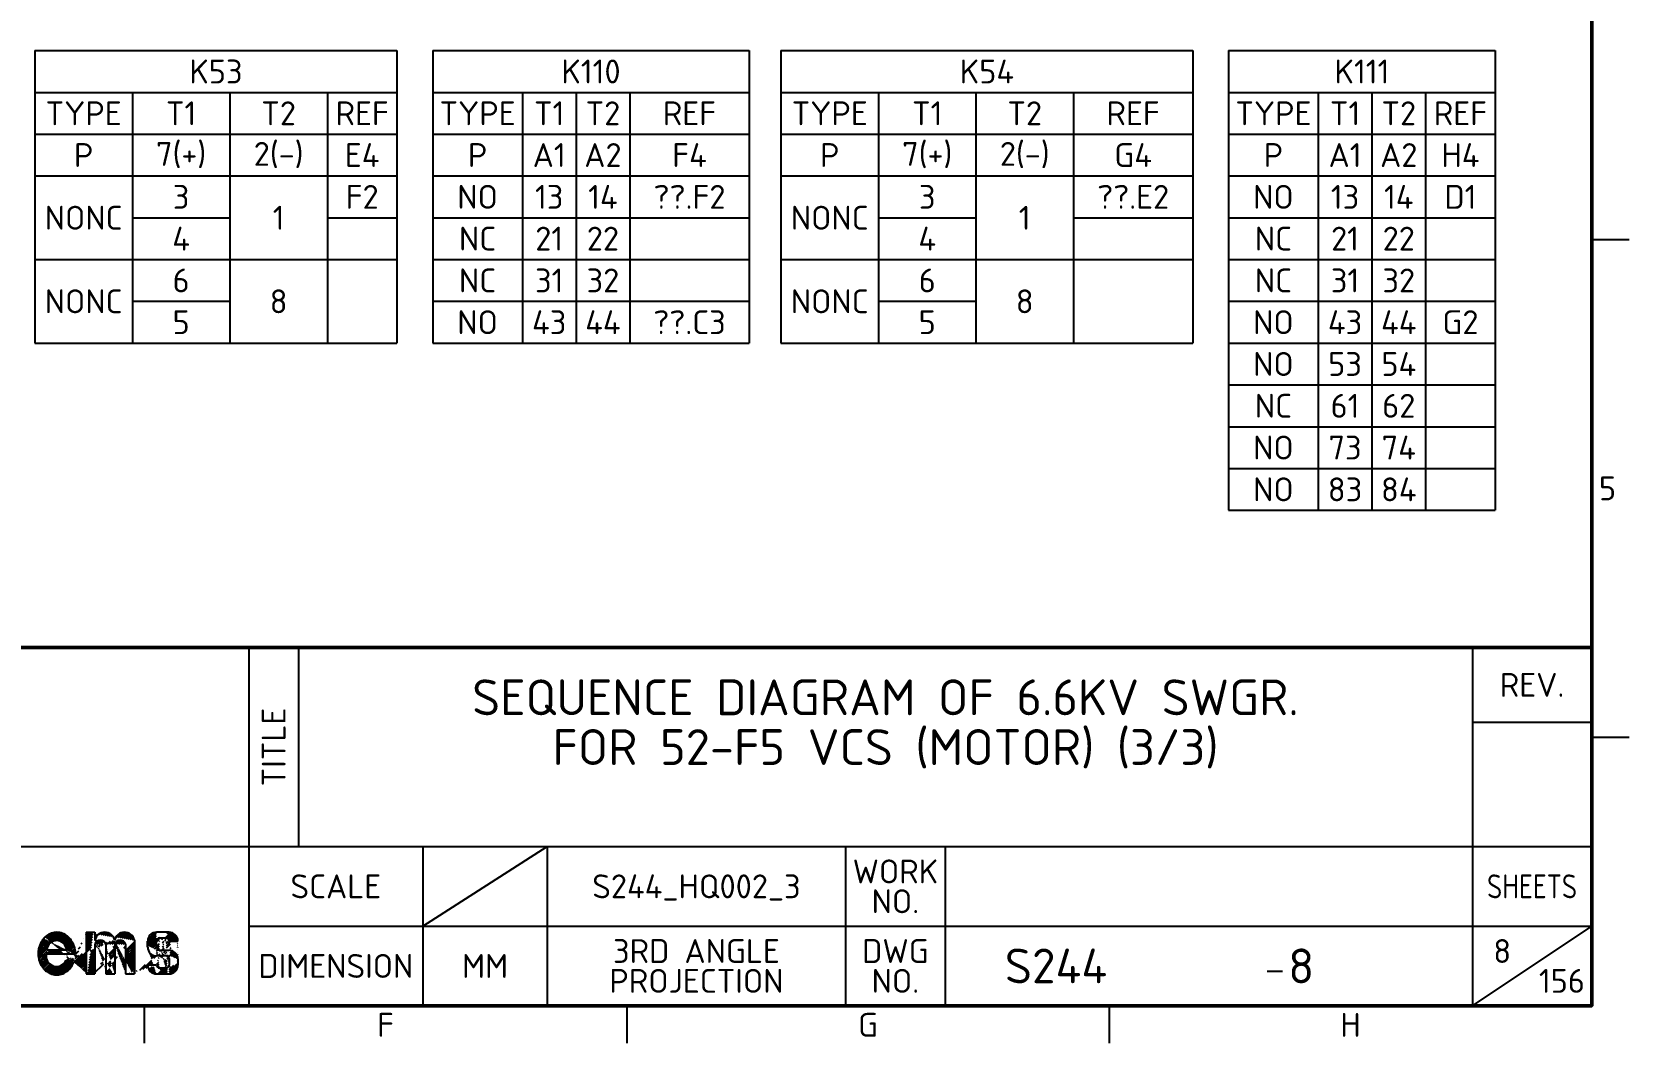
# Model space of a CAD drawing. Header units: millimetres. Extents: x 0 to 556, y 1 to 306.
# Drawn here: x 247.2 to 407.8, y 2.8 to 104.4 of the extents above; entities that cross this region are included whole.
import ezdxf
from ezdxf.enums import TextEntityAlignment as Align

# ---------------------------------------------------------------- set-up
doc = ezdxf.new("R2010")
doc.units = ezdxf.units.MM
for name, color, linetype in [('LSIS LOGO', 7, 'Continuous'), ('MISC', 7, 'Continuous'), ('Sheet Line', 3, 'Continuous'), ('Sheet Text', 2, 'Continuous'), ('XREF', 7, 'Continuous')]:
    doc.layers.add(name, color=color, linetype=linetype)
doc.layers.add('Sheet Out Line', color=2, linetype='Continuous', lineweight=50)
doc.styles.add('WD_IEC', font='ISOCP2.shx', dxfattribs={"width": 1.1, "height": 2.4, "bigfont": 'whgtxt.shx'})

# ---------------------------------------------------------------- blocks, each defined once
blk = doc.blocks.new('LSLOGO')
at = {"linetype": 'Continuous'}
h = blk.add_hatch(dxfattribs=at)
h.set_pattern_fill('ANSI31', color=256, scale=0.05, style=0)
h.set_pattern_definition([(45, (-164, -6.5), (-0.1122532, 0.1122532), [])])
edge = h.paths.add_edge_path()
edge.add_line((94.98, 4.08), (94.83, 4.08))
edge.add_line((95.13, 4.08), (94.98, 4.08))
edge.add_line((95.28, 4.08), (95.13, 4.08))
edge.add_line((95.42, 4.08), (95.28, 4.08))
edge.add_line((95.57, 4.08), (95.42, 4.08))
edge.add_line((95.72, 4.08), (95.57, 4.08))
edge.add_arc((95.72, 4.08), 0.882, 180, 270)
edge.add_arc((95.72, 5.89), 0.882, 180, 270)
edge.add_arc((95.72, 6.5), 0.882, 90, 180)
edge.add_line((94.83, 6.35), (94.83, 6.5))
edge.add_line((94.83, 6.2), (94.83, 6.35))
edge.add_line((94.83, 6.04), (94.83, 6.2))
edge.add_line((94.83, 5.89), (94.83, 6.04))
edge.add_arc((96.99, 4.7), 0.882, 0, 90)
edge.add_line((97.73, 6.5), (97.88, 6.5))
edge.add_line((97.58, 6.5), (97.73, 6.5))
edge.add_line((97.43, 6.5), (97.58, 6.5))
edge.add_line((97.29, 6.5), (97.43, 6.5))
edge.add_line((97.14, 6.5), (97.29, 6.5))
edge.add_line((96.99, 6.5), (97.14, 6.5))
edge.add_arc((96.99, 4.08), 0.882, 270, 360)
edge.add_arc((96.99, 6.5), 0.882, 0, 90)
edge.add_line((95.86, 7.39), (95.72, 7.39))
edge.add_line((96, 7.39), (95.86, 7.39))
edge.add_line((96.14, 7.39), (96, 7.39))
edge.add_line((96.28, 7.39), (96.14, 7.39))
edge.add_line((96.43, 7.39), (96.28, 7.39))
edge.add_line((96.57, 7.39), (96.43, 7.39))
edge.add_line((96.71, 7.39), (96.57, 7.39))
edge.add_line((96.85, 7.39), (96.71, 7.39))
edge.add_line((96.99, 7.39), (96.85, 7.39))
edge.add_arc((96.03, 4.08), 0.309, 180, 270)
edge.add_line((95.72, 6.35), (95.72, 6.5))
edge.add_line((95.72, 6.2), (95.72, 6.35))
edge.add_line((95.72, 6.04), (95.72, 6.2))
edge.add_line((95.72, 5.89), (95.72, 6.04))
edge.add_line((96.52, 6.81), (96.68, 6.81))
edge.add_line((96.35, 6.81), (96.52, 6.81))
edge.add_line((96.19, 6.81), (96.35, 6.81))
edge.add_line((96.03, 6.81), (96.19, 6.81))
edge.add_line((96.99, 4.23), (96.99, 4.08))
edge.add_line((96.99, 4.39), (96.99, 4.23))
edge.add_line((96.99, 4.54), (96.99, 4.39))
edge.add_line((96.99, 4.7), (96.99, 4.54))
edge.add_line((95.88, 5), (95.72, 5))
edge.add_line((96.04, 5), (95.88, 5))
edge.add_line((96.2, 5), (96.04, 5))
edge.add_line((96.36, 5), (96.2, 5))
edge.add_line((96.52, 5), (96.36, 5))
edge.add_line((96.68, 5), (96.52, 5))
edge.add_line((96.83, 5.58), (96.99, 5.58))
edge.add_line((96.67, 5.58), (96.83, 5.58))
edge.add_line((96.51, 5.58), (96.67, 5.58))
edge.add_line((96.35, 5.58), (96.51, 5.58))
edge.add_line((96.19, 5.58), (96.35, 5.58))
edge.add_line((96.03, 5.58), (96.19, 5.58))
edge.add_arc((96.68, 4.08), 0.309, 270, 360)
edge.add_arc((96.68, 4.7), 0.309, 0, 90)
edge.add_arc((96.03, 5.89), 0.309, 180, 270)
edge.add_arc((96.03, 6.5), 0.309, 90, 180)
edge.add_arc((96.68, 6.5), 0.309, 0, 90)
edge.add_line((96.85, 3.2), (96.99, 3.2))
edge.add_line((96.71, 3.2), (96.85, 3.2))
edge.add_line((96.57, 3.2), (96.71, 3.2))
edge.add_line((96.43, 3.2), (96.57, 3.2))
edge.add_line((96.28, 3.2), (96.43, 3.2))
edge.add_line((96.14, 3.2), (96.28, 3.2))
edge.add_line((96, 3.2), (96.14, 3.2))
edge.add_line((95.86, 3.2), (96, 3.2))
edge.add_line((95.72, 3.2), (95.86, 3.2))
edge.add_line((96.19, 3.77), (96.03, 3.77))
edge.add_line((96.35, 3.77), (96.19, 3.77))
edge.add_line((96.52, 3.77), (96.35, 3.77))
edge.add_line((96.68, 3.77), (96.52, 3.77))
edge.add_line((97.88, 4.23), (97.88, 4.08))
edge.add_line((97.88, 4.39), (97.88, 4.23))
edge.add_line((97.88, 4.54), (97.88, 4.39))
edge.add_line((97.88, 4.7), (97.88, 4.54))
edge.add_line((97.84, 6.5), (97.87, 6.54))
edge.add_line((93.5, 3.34), (93.5, 3.2))
edge.add_line((93.5, 3.48), (93.5, 3.34))
edge.add_line((93.5, 3.62), (93.5, 3.48))
edge.add_line((93.5, 3.76), (93.5, 3.62))
edge.add_line((93.5, 3.9), (93.5, 3.76))
edge.add_line((93.5, 4.04), (93.5, 3.9))
edge.add_line((93.5, 4.19), (93.5, 4.04))
edge.add_line((93.5, 4.33), (93.5, 4.19))
edge.add_line((93.5, 4.47), (93.5, 4.33))
edge.add_line((93.5, 4.61), (93.5, 4.47))
edge.add_line((93.5, 4.75), (93.5, 4.61))
edge.add_line((93.5, 4.89), (93.5, 4.75))
edge.add_line((93.5, 5.04), (93.5, 4.89))
edge.add_line((93.5, 5.18), (93.5, 5.04))
edge.add_line((93.5, 5.32), (93.5, 5.18))
edge.add_line((93.5, 5.46), (93.5, 5.32))
edge.add_line((93.5, 5.6), (93.5, 5.46))
edge.add_line((93.5, 5.74), (93.5, 5.6))
edge.add_line((93.5, 5.89), (93.5, 5.74))
edge.add_line((93.5, 6.03), (93.5, 5.89))
edge.add_line((93.5, 6.17), (93.5, 6.03))
edge.add_line((93.5, 6.31), (93.5, 6.17))
edge.add_line((93.5, 6.45), (93.5, 6.31))
edge.add_line((93.5, 6.59), (93.5, 6.45))
edge.add_line((89.39, 3.2), (89.53, 3.2))
edge.add_line((89.24, 3.2), (89.39, 3.2))
edge.add_line((89.09, 3.2), (89.24, 3.2))
edge.add_line((88.94, 3.2), (89.09, 3.2))
edge.add_line((88.8, 3.2), (88.94, 3.2))
edge.add_line((88.65, 3.2), (88.8, 3.2))
edge.add_line((89.39, 7.39), (89.53, 7.39))
edge.add_line((89.24, 7.39), (89.39, 7.39))
edge.add_line((89.09, 7.39), (89.24, 7.39))
edge.add_line((88.94, 7.39), (89.09, 7.39))
edge.add_line((88.8, 7.39), (88.94, 7.39))
edge.add_line((88.65, 7.39), (88.8, 7.39))
edge.add_line((87.57, 5.17), (87.57, 5.17))
edge.add_line((84.4, 6.78), (84.52, 6.91))
edge.add_line((88.65, 3.34), (88.65, 3.2))
edge.add_line((88.65, 3.48), (88.65, 3.34))
edge.add_line((88.65, 3.63), (88.65, 3.48))
edge.add_line((88.65, 3.77), (88.65, 3.63))
edge.add_line((88.65, 3.92), (88.65, 3.77))
edge.add_line((88.65, 4.06), (88.65, 3.92))
edge.add_line((88.65, 4.21), (88.65, 4.06))
edge.add_line((88.65, 4.35), (88.65, 4.21))
edge.add_line((88.65, 4.5), (88.65, 4.35))
edge.add_line((88.65, 4.64), (88.65, 4.5))
edge.add_line((88.65, 4.79), (88.65, 4.64))
edge.add_line((88.65, 4.93), (88.65, 4.79))
edge.add_line((88.65, 5.08), (88.65, 4.93))
edge.add_line((88.65, 5.22), (88.65, 5.08))
edge.add_line((88.65, 5.36), (88.65, 5.22))
edge.add_line((88.65, 5.51), (88.65, 5.36))
edge.add_line((88.65, 5.65), (88.65, 5.51))
edge.add_line((88.65, 5.8), (88.65, 5.65))
edge.add_line((88.65, 5.94), (88.65, 5.8))
edge.add_line((88.65, 6.09), (88.65, 5.94))
edge.add_line((88.65, 6.23), (88.65, 6.09))
edge.add_line((88.65, 6.38), (88.65, 6.23))
edge.add_line((88.65, 6.52), (88.65, 6.38))
edge.add_line((88.65, 6.67), (88.65, 6.52))
edge.add_line((88.65, 6.81), (88.65, 6.67))
edge.add_line((88.65, 6.95), (88.65, 6.81))
edge.add_line((88.65, 7.1), (88.65, 6.95))
edge.add_line((88.65, 7.24), (88.65, 7.1))
edge.add_line((88.65, 7.39), (88.65, 7.24))
edge.add_line((87.43, 4.44), (87.47, 4.57))
edge.add_line((87.38, 4.31), (87.43, 4.44))
edge.add_line((87.32, 4.18), (87.38, 4.31))
edge.add_line((87.25, 4.05), (87.32, 4.18))
edge.add_line((87.18, 3.93), (87.25, 4.05))
edge.add_line((87.09, 3.82), (87.18, 3.93))
edge.add_line((87, 3.71), (87.09, 3.82))
edge.add_line((86.9, 3.61), (87, 3.71))
edge.add_line((86.8, 3.51), (86.9, 3.61))
edge.add_line((86.68, 3.43), (86.8, 3.51))
edge.add_line((86.56, 3.35), (86.68, 3.43))
edge.add_line((86.44, 3.28), (86.56, 3.35))
edge.add_line((86.31, 3.22), (86.44, 3.28))
edge.add_line((86.18, 3.17), (86.31, 3.22))
edge.add_line((86.04, 3.14), (86.18, 3.17))
edge.add_line((85.9, 3.11), (86.04, 3.14))
edge.add_line((85.76, 3.1), (85.9, 3.11))
edge.add_line((85.62, 3.1), (85.76, 3.1))
edge.add_line((85.47, 3.12), (85.62, 3.1))
edge.add_line((85.33, 3.14), (85.47, 3.12))
edge.add_line((85.2, 3.18), (85.33, 3.14))
edge.add_line((85.06, 3.23), (85.2, 3.18))
edge.add_line((84.93, 3.29), (85.06, 3.23))
edge.add_line((84.81, 3.36), (84.93, 3.29))
edge.add_line((84.69, 3.44), (84.81, 3.36))
edge.add_line((84.58, 3.52), (84.69, 3.44))
edge.add_line((84.48, 3.62), (84.58, 3.52))
edge.add_line((84.38, 3.72), (84.48, 3.62))
edge.add_line((84.29, 3.83), (84.38, 3.72))
edge.add_line((84.21, 3.95), (84.29, 3.83))
edge.add_line((84.13, 4.07), (84.21, 3.95))
edge.add_line((84.07, 4.19), (84.13, 4.07))
edge.add_line((84.01, 4.32), (84.07, 4.19))
edge.add_line((83.96, 4.46), (84.01, 4.32))
edge.add_line((83.91, 4.59), (83.96, 4.46))
edge.add_line((83.88, 4.73), (83.91, 4.59))
edge.add_line((83.85, 4.87), (83.88, 4.73))
edge.add_line((83.84, 5.01), (83.85, 4.87))
edge.add_line((83.83, 5.15), (83.84, 5.01))
edge.add_line((83.83, 5.29), (83.83, 5.15))
edge.add_line((83.83, 5.44), (83.83, 5.29))
edge.add_line((83.85, 5.58), (83.83, 5.44))
edge.add_line((83.87, 5.72), (83.85, 5.58))
edge.add_line((83.9, 5.85), (83.87, 5.72))
edge.add_line((83.95, 5.99), (83.9, 5.85))
edge.add_line((83.99, 6.13), (83.95, 5.99))
edge.add_line((84.05, 6.26), (83.99, 6.13))
edge.add_line((84.11, 6.38), (84.05, 6.26))
edge.add_line((84.19, 6.5), (84.11, 6.38))
edge.add_line((84.27, 6.62), (84.19, 6.5))
edge.add_line((84.36, 6.73), (84.27, 6.62))
edge.add_line((84.45, 6.84), (84.36, 6.73))
edge.add_line((84.55, 6.94), (84.45, 6.84))
edge.add_line((84.66, 7.02), (84.55, 6.94))
edge.add_line((84.78, 7.11), (84.66, 7.02))
edge.add_line((84.9, 7.18), (84.78, 7.11))
edge.add_line((85.03, 7.24), (84.9, 7.18))
edge.add_line((85.16, 7.29), (85.03, 7.24))
edge.add_line((85.3, 7.33), (85.16, 7.29))
edge.add_line((85.44, 7.36), (85.3, 7.33))
edge.add_line((85.58, 7.37), (85.44, 7.36))
edge.add_line((85.72, 7.38), (85.58, 7.37))
edge.add_line((85.86, 7.37), (85.72, 7.38))
edge.add_line((86, 7.35), (85.86, 7.37))
edge.add_line((86.14, 7.32), (86, 7.35))
edge.add_line((86.28, 7.27), (86.14, 7.32))
edge.add_line((86.41, 7.22), (86.28, 7.27))
edge.add_line((86.53, 7.15), (86.41, 7.22))
edge.add_line((86.65, 7.08), (86.53, 7.15))
edge.add_line((86.77, 6.99), (86.65, 7.08))
edge.add_line((86.88, 6.9), (86.77, 6.99))
edge.add_line((86.98, 6.8), (86.88, 6.9))
edge.add_line((87.07, 6.7), (86.98, 6.8))
edge.add_line((87.16, 6.58), (87.07, 6.7))
edge.add_line((87.23, 6.46), (87.16, 6.58))
edge.add_line((87.3, 6.34), (87.23, 6.46))
edge.add_line((87.37, 6.21), (87.3, 6.34))
edge.add_line((87.42, 6.08), (87.37, 6.21))
edge.add_line((87.47, 5.94), (87.42, 6.08))
edge.add_line((87.5, 5.81), (87.47, 5.94))
edge.add_line((87.53, 5.67), (87.5, 5.81))
edge.add_line((87.56, 5.34), (87.57, 5.17))
edge.add_line((87.54, 5.5), (87.56, 5.34))
edge.add_line((87.53, 5.67), (87.54, 5.5))
edge.add_line((87.34, 4.57), (87.48, 4.57))
edge.add_line((87.2, 4.57), (87.34, 4.57))
edge.add_line((87.06, 4.57), (87.2, 4.57))
edge.add_line((86.92, 4.57), (87.06, 4.57))
edge.add_line((86.77, 4.57), (86.92, 4.57))
edge.add_line((86.63, 4.57), (86.77, 4.57))
edge.add_arc((85.69, 5.56), 0.988, 4.2422, 175.7579)
edge.add_line((84.77, 5.17), (84.63, 5.17))
edge.add_line((84.92, 5.17), (84.77, 5.17))
edge.add_line((85.07, 5.17), (84.92, 5.17))
edge.add_line((85.22, 5.17), (85.07, 5.17))
edge.add_line((85.36, 5.17), (85.22, 5.17))
edge.add_line((85.51, 5.17), (85.36, 5.17))
edge.add_line((85.66, 5.17), (85.51, 5.17))
edge.add_line((85.8, 5.17), (85.66, 5.17))
edge.add_line((85.95, 5.17), (85.8, 5.17))
edge.add_line((86.1, 5.17), (85.95, 5.17))
edge.add_line((86.24, 5.17), (86.1, 5.17))
edge.add_line((86.39, 5.17), (86.24, 5.17))
edge.add_line((86.54, 5.17), (86.39, 5.17))
edge.add_line((86.69, 5.17), (86.54, 5.17))
edge.add_line((86.83, 5.17), (86.69, 5.17))
edge.add_line((86.98, 5.17), (86.83, 5.17))
edge.add_line((87.13, 5.17), (86.98, 5.17))
edge.add_line((87.28, 5.17), (87.13, 5.17))
edge.add_line((87.42, 5.17), (87.28, 5.17))
edge.add_line((87.57, 5.17), (87.42, 5.17))
edge.add_line((86.53, 5.63), (86.68, 5.63))
edge.add_line((86.39, 5.63), (86.53, 5.63))
edge.add_line((86.25, 5.63), (86.39, 5.63))
edge.add_line((86.11, 5.63), (86.25, 5.63))
edge.add_line((85.97, 5.63), (86.11, 5.63))
edge.add_line((85.83, 5.63), (85.97, 5.63))
edge.add_line((85.69, 5.63), (85.83, 5.63))
edge.add_line((85.55, 5.63), (85.69, 5.63))
edge.add_line((85.41, 5.63), (85.55, 5.63))
edge.add_line((85.27, 5.63), (85.41, 5.63))
edge.add_line((85.13, 5.63), (85.27, 5.63))
edge.add_line((84.99, 5.63), (85.13, 5.63))
edge.add_line((84.85, 5.63), (84.99, 5.63))
edge.add_line((84.71, 5.63), (84.85, 5.63))
edge.add_arc((85.67, 5), 1.05, 170.5245, 336.2615)
edge.add_arc((90.08, 6.02), 0.577, 16.9346, 163.0669)
edge.add_arc((92.07, 6.02), 0.577, 16.9346, 163.0669)
edge.add_line((92.62, 3.34), (92.62, 3.2))
edge.add_line((92.62, 3.48), (92.62, 3.34))
edge.add_line((92.62, 3.62), (92.62, 3.48))
edge.add_line((92.62, 3.77), (92.62, 3.62))
edge.add_line((92.62, 3.91), (92.62, 3.77))
edge.add_line((92.62, 4.05), (92.62, 3.91))
edge.add_line((92.62, 4.19), (92.62, 4.05))
edge.add_line((92.62, 4.34), (92.62, 4.19))
edge.add_line((92.62, 4.48), (92.62, 4.34))
edge.add_line((92.62, 4.62), (92.62, 4.48))
edge.add_line((92.62, 4.77), (92.62, 4.62))
edge.add_line((92.62, 4.91), (92.62, 4.77))
edge.add_line((92.62, 5.05), (92.62, 4.91))
edge.add_line((92.62, 5.19), (92.62, 5.05))
edge.add_line((92.62, 5.34), (92.62, 5.19))
edge.add_line((92.62, 5.48), (92.62, 5.34))
edge.add_line((92.62, 5.62), (92.62, 5.48))
edge.add_line((92.62, 5.76), (92.62, 5.62))
edge.add_line((92.62, 5.91), (92.62, 5.76))
edge.add_line((92.62, 6.05), (92.62, 5.91))
edge.add_line((92.62, 6.19), (92.62, 6.05))
edge.add_line((90.64, 3.34), (90.64, 3.2))
edge.add_line((90.64, 3.48), (90.64, 3.34))
edge.add_line((90.64, 3.62), (90.64, 3.48))
edge.add_line((90.64, 3.77), (90.64, 3.62))
edge.add_line((90.64, 3.91), (90.64, 3.77))
edge.add_line((90.64, 4.05), (90.64, 3.91))
edge.add_line((90.64, 4.19), (90.64, 4.05))
edge.add_line((90.64, 4.34), (90.64, 4.19))
edge.add_line((90.64, 4.48), (90.64, 4.34))
edge.add_line((90.64, 4.62), (90.64, 4.48))
edge.add_line((90.64, 4.77), (90.64, 4.62))
edge.add_line((90.64, 4.91), (90.64, 4.77))
edge.add_line((90.64, 5.05), (90.64, 4.91))
edge.add_line((90.64, 5.19), (90.64, 5.05))
edge.add_line((90.64, 5.34), (90.64, 5.19))
edge.add_line((90.64, 5.48), (90.64, 5.34))
edge.add_line((90.64, 5.62), (90.64, 5.48))
edge.add_line((90.64, 5.76), (90.64, 5.62))
edge.add_line((90.64, 5.91), (90.64, 5.76))
edge.add_line((90.64, 6.05), (90.64, 5.91))
edge.add_line((90.64, 6.19), (90.64, 6.05))
edge.add_line((91.52, 3.34), (91.52, 3.2))
edge.add_line((91.52, 3.48), (91.52, 3.34))
edge.add_line((91.52, 3.62), (91.52, 3.48))
edge.add_line((91.52, 3.77), (91.52, 3.62))
edge.add_line((91.52, 3.91), (91.52, 3.77))
edge.add_line((91.52, 4.05), (91.52, 3.91))
edge.add_line((91.52, 4.19), (91.52, 4.05))
edge.add_line((91.52, 4.34), (91.52, 4.19))
edge.add_line((91.52, 4.48), (91.52, 4.34))
edge.add_line((91.52, 4.62), (91.52, 4.48))
edge.add_line((91.52, 4.77), (91.52, 4.62))
edge.add_line((91.52, 4.91), (91.52, 4.77))
edge.add_line((91.52, 5.05), (91.52, 4.91))
edge.add_line((91.52, 5.19), (91.52, 5.05))
edge.add_line((91.52, 5.34), (91.52, 5.19))
edge.add_line((91.52, 5.48), (91.52, 5.34))
edge.add_line((91.52, 5.62), (91.52, 5.48))
edge.add_line((91.52, 5.76), (91.52, 5.62))
edge.add_line((91.52, 5.91), (91.52, 5.76))
edge.add_line((91.52, 6.05), (91.52, 5.91))
edge.add_line((91.52, 6.19), (91.52, 6.05))
edge.add_line((89.53, 3.34), (89.53, 3.2))
edge.add_line((89.53, 3.48), (89.53, 3.34))
edge.add_line((89.53, 3.62), (89.53, 3.48))
edge.add_line((89.53, 3.77), (89.53, 3.62))
edge.add_line((89.53, 3.91), (89.53, 3.77))
edge.add_line((89.53, 4.05), (89.53, 3.91))
edge.add_line((89.53, 4.19), (89.53, 4.05))
edge.add_line((89.53, 4.34), (89.53, 4.19))
edge.add_line((89.53, 4.48), (89.53, 4.34))
edge.add_line((89.53, 4.62), (89.53, 4.48))
edge.add_line((89.53, 4.77), (89.53, 4.62))
edge.add_line((89.53, 4.91), (89.53, 4.77))
edge.add_line((89.53, 5.05), (89.53, 4.91))
edge.add_line((89.53, 5.19), (89.53, 5.05))
edge.add_line((89.53, 5.34), (89.53, 5.19))
edge.add_line((89.53, 5.48), (89.53, 5.34))
edge.add_line((89.53, 5.62), (89.53, 5.48))
edge.add_line((89.53, 5.76), (89.53, 5.62))
edge.add_line((89.53, 5.91), (89.53, 5.76))
edge.add_line((89.53, 6.05), (89.53, 5.91))
edge.add_line((89.53, 6.19), (89.53, 6.05))
edge.add_arc((90.53, 6.37), 1.02, 12.9644, 168.725)
edge.add_line((91.37, 3.2), (91.52, 3.2))
edge.add_line((91.22, 3.2), (91.37, 3.2))
edge.add_line((91.08, 3.2), (91.22, 3.2))
edge.add_line((90.93, 3.2), (91.08, 3.2))
edge.add_line((90.78, 3.2), (90.93, 3.2))
edge.add_line((90.64, 3.2), (90.78, 3.2))
edge.add_line((89.53, 6.73), (89.53, 6.56))
edge.add_line((89.53, 6.89), (89.53, 6.73))
edge.add_line((89.53, 7.06), (89.53, 6.89))
edge.add_line((89.53, 7.22), (89.53, 7.06))
edge.add_line((89.53, 7.39), (89.53, 7.22))
edge.add_arc((92.51, 6.37), 1.02, 12.9644, 168.725)
edge.add_line((93.36, 3.2), (93.5, 3.2))
edge.add_line((93.21, 3.2), (93.36, 3.2))
edge.add_line((93.06, 3.2), (93.21, 3.2))
edge.add_line((92.92, 3.2), (93.06, 3.2))
edge.add_line((92.77, 3.2), (92.92, 3.2))
edge.add_line((92.62, 3.2), (92.77, 3.2))
for p, q in [((84.19, 6.5), (84.11, 6.38)), ((84.27, 6.62), (84.19, 6.5)), ((84.36, 6.73), (84.27, 6.62)), ((84.45, 6.84), (84.36, 6.73)), ((84.4, 6.78), (84.52, 6.91)), ((84.55, 6.94), (84.45, 6.84)), ((84.66, 7.02), (84.55, 6.94)), ((84.78, 7.11), (84.66, 7.02)), ((84.9, 7.18), (84.78, 7.11)), ((85.03, 7.24), (84.9, 7.18)), ((85.16, 7.29), (85.03, 7.24)), ((85.3, 7.33), (85.16, 7.29)), ((85.44, 7.36), (85.3, 7.33)), ((85.58, 7.37), (85.44, 7.36)), ((85.72, 7.38), (85.58, 7.37)), ((85.86, 7.37), (85.72, 7.38)), ((86, 7.35), (85.86, 7.37)), ((86.14, 7.32), (86, 7.35)), ((86.28, 7.27), (86.14, 7.32)), ((86.41, 7.22), (86.28, 7.27)), ((86.53, 7.15), (86.41, 7.22)), ((86.65, 7.08), (86.53, 7.15)), ((86.77, 6.99), (86.65, 7.08)), ((86.88, 6.9), (86.77, 6.99)), ((86.98, 6.8), (86.88, 6.9)), ((87.07, 6.7), (86.98, 6.8)), ((87.16, 6.58), (87.07, 6.7)), ((87.23, 6.46), (87.16, 6.58)), ((87.3, 6.34), (87.23, 6.46)), ((88.65, 7.39), (88.65, 7.24)), ((88.65, 7.39), (88.8, 7.39)), ((88.65, 7.24), (88.65, 7.1)), ((88.65, 7.1), (88.65, 6.95)), ((88.65, 6.95), (88.65, 6.81)), ((88.65, 6.81), (88.65, 6.67)), ((88.65, 6.67), (88.65, 6.52)), ((88.65, 6.52), (88.65, 6.38)), ((88.8, 7.39), (88.94, 7.39)), ((88.94, 7.39), (89.09, 7.39)), ((89.09, 7.39), (89.24, 7.39)), ((89.24, 7.39), (89.39, 7.39)), ((89.39, 7.39), (89.53, 7.39)), ((89.53, 7.39), (89.53, 7.22)), ((89.53, 7.22), (89.53, 7.06)), ((89.53, 7.06), (89.53, 6.89)), ((89.53, 6.89), (89.53, 6.73)), ((89.53, 6.73), (89.53, 6.56)), ((93.5, 6.59), (93.5, 6.45)), ((93.5, 6.45), (93.5, 6.31)), ((94.83, 6.35), (94.83, 6.5)), ((95.86, 7.39), (95.72, 7.39)), ((95.72, 6.35), (95.72, 6.5)), ((96, 7.39), (95.86, 7.39)), ((96.14, 7.39), (96, 7.39)), ((96.03, 6.81), (96.19, 6.81)), ((96.28, 7.39), (96.14, 7.39)), ((96.19, 6.81), (96.35, 6.81)), ((96.43, 7.39), (96.28, 7.39)), ((96.35, 6.81), (96.52, 6.81)), ((96.57, 7.39), (96.43, 7.39)), ((96.52, 6.81), (96.68, 6.81)), ((96.71, 7.39), (96.57, 7.39)), ((96.85, 7.39), (96.71, 7.39)), ((96.99, 7.39), (96.85, 7.39)), ((96.99, 6.5), (97.14, 6.5)), ((97.14, 6.5), (97.29, 6.5)), ((97.29, 6.5), (97.43, 6.5)), ((97.43, 6.5), (97.58, 6.5)), ((97.58, 6.5), (97.73, 6.5)), ((97.73, 6.5), (97.88, 6.5)), ((97.84, 6.5), (97.87, 6.54)), ((83.85, 5.58), (83.83, 5.44)), ((83.83, 5.44), (83.83, 5.29)), ((83.83, 5.29), (83.83, 5.15)), ((83.83, 5.15), (83.84, 5.01)), ((83.84, 5.01), (83.85, 4.87)), ((83.87, 5.72), (83.85, 5.58)), ((83.85, 4.87), (83.88, 4.73)), ((83.9, 5.85), (83.87, 5.72)), ((83.95, 5.99), (83.9, 5.85)), ((83.99, 6.13), (83.95, 5.99)), ((84.05, 6.26), (83.99, 6.13)), ((84.11, 6.38), (84.05, 6.26)), ((84.77, 5.17), (84.63, 5.17)), ((84.71, 5.63), (84.85, 5.63)), ((84.92, 5.17), (84.77, 5.17)), ((84.85, 5.63), (84.99, 5.63)), ((85.07, 5.17), (84.92, 5.17)), ((84.99, 5.63), (85.13, 5.63)), ((85.22, 5.17), (85.07, 5.17)), ((85.13, 5.63), (85.27, 5.63)), ((85.36, 5.17), (85.22, 5.17)), ((85.27, 5.63), (85.41, 5.63)), ((85.51, 5.17), (85.36, 5.17)), ((85.41, 5.63), (85.55, 5.63)), ((85.66, 5.17), (85.51, 5.17)), ((85.55, 5.63), (85.69, 5.63)), ((85.8, 5.17), (85.66, 5.17)), ((85.69, 5.63), (85.83, 5.63)), ((85.95, 5.17), (85.8, 5.17)), ((85.83, 5.63), (85.97, 5.63)), ((86.1, 5.17), (85.95, 5.17)), ((85.97, 5.63), (86.11, 5.63)), ((86.24, 5.17), (86.1, 5.17)), ((86.11, 5.63), (86.25, 5.63)), ((86.39, 5.17), (86.24, 5.17)), ((86.25, 5.63), (86.39, 5.63)), ((86.39, 5.63), (86.53, 5.63)), ((86.54, 5.17), (86.39, 5.17)), ((86.53, 5.63), (86.68, 5.63)), ((86.69, 5.17), (86.54, 5.17)), ((86.83, 5.17), (86.69, 5.17)), ((86.98, 5.17), (86.83, 5.17)), ((87.13, 5.17), (86.98, 5.17)), ((87.28, 5.17), (87.13, 5.17)), ((87.42, 5.17), (87.28, 5.17)), ((87.37, 6.21), (87.3, 6.34)), ((87.42, 6.08), (87.37, 6.21)), ((87.47, 5.94), (87.42, 6.08)), ((87.57, 5.17), (87.42, 5.17)), ((87.5, 5.81), (87.47, 5.94)), ((87.53, 5.67), (87.5, 5.81)), ((87.53, 5.67), (87.54, 5.5)), ((87.54, 5.5), (87.56, 5.34)), ((87.56, 5.34), (87.57, 5.17)), ((87.57, 5.17), (87.57, 5.17)), ((88.65, 6.38), (88.65, 6.23)), ((88.65, 6.23), (88.65, 6.09)), ((88.65, 6.09), (88.65, 5.94)), ((88.65, 5.94), (88.65, 5.8)), ((88.65, 5.8), (88.65, 5.65)), ((88.65, 5.65), (88.65, 5.51)), ((88.65, 5.51), (88.65, 5.36)), ((88.65, 5.36), (88.65, 5.22)), ((88.65, 5.22), (88.65, 5.08)), ((88.65, 5.08), (88.65, 4.93)), ((88.65, 4.93), (88.65, 4.79)), ((89.53, 6.19), (89.53, 6.05)), ((89.53, 6.05), (89.53, 5.91)), ((89.53, 5.91), (89.53, 5.76)), ((89.53, 5.76), (89.53, 5.62)), ((89.53, 5.62), (89.53, 5.48)), ((89.53, 5.48), (89.53, 5.34)), ((89.53, 5.34), (89.53, 5.19)), ((89.53, 5.19), (89.53, 5.05)), ((89.53, 5.05), (89.53, 4.91)), ((89.53, 4.91), (89.53, 4.77)), ((90.64, 6.19), (90.64, 6.05)), ((90.64, 6.05), (90.64, 5.91)), ((90.64, 5.91), (90.64, 5.76)), ((90.64, 5.76), (90.64, 5.62)), ((90.64, 5.62), (90.64, 5.48)), ((90.64, 5.48), (90.64, 5.34)), ((90.64, 5.34), (90.64, 5.19)), ((90.64, 5.19), (90.64, 5.05)), ((90.64, 5.05), (90.64, 4.91)), ((90.64, 4.91), (90.64, 4.77)), ((91.52, 6.19), (91.52, 6.05)), ((91.52, 6.05), (91.52, 5.91)), ((91.52, 5.91), (91.52, 5.76)), ((91.52, 5.76), (91.52, 5.62)), ((91.52, 5.62), (91.52, 5.48)), ((91.52, 5.48), (91.52, 5.34)), ((91.52, 5.34), (91.52, 5.19)), ((91.52, 5.19), (91.52, 5.05)), ((91.52, 5.05), (91.52, 4.91)), ((91.52, 4.91), (91.52, 4.77)), ((92.62, 6.19), (92.62, 6.05)), ((92.62, 6.05), (92.62, 5.91)), ((92.62, 5.91), (92.62, 5.76)), ((92.62, 5.76), (92.62, 5.62)), ((92.62, 5.62), (92.62, 5.48)), ((92.62, 5.48), (92.62, 5.34)), ((92.62, 5.34), (92.62, 5.19)), ((92.62, 5.19), (92.62, 5.05)), ((92.62, 5.05), (92.62, 4.91)), ((92.62, 4.91), (92.62, 4.77)), ((93.5, 6.31), (93.5, 6.17)), ((93.5, 6.17), (93.5, 6.03)), ((93.5, 6.03), (93.5, 5.89)), ((93.5, 5.89), (93.5, 5.74)), ((93.5, 5.74), (93.5, 5.6)), ((93.5, 5.6), (93.5, 5.46)), ((93.5, 5.46), (93.5, 5.32)), ((93.5, 5.32), (93.5, 5.18)), ((93.5, 5.18), (93.5, 5.04)), ((93.5, 5.04), (93.5, 4.89)), ((93.5, 4.89), (93.5, 4.75)), ((94.83, 6.2), (94.83, 6.35)), ((94.83, 6.04), (94.83, 6.2)), ((94.83, 5.89), (94.83, 6.04)), ((95.72, 6.2), (95.72, 6.35)), ((95.72, 6.04), (95.72, 6.2)), ((95.72, 5.89), (95.72, 6.04)), ((95.88, 5), (95.72, 5)), ((96.04, 5), (95.88, 5)), ((96.03, 5.58), (96.19, 5.58)), ((96.2, 5), (96.04, 5)), ((96.19, 5.58), (96.35, 5.58)), ((96.36, 5), (96.2, 5)), ((96.35, 5.58), (96.51, 5.58)), ((96.52, 5), (96.36, 5)), ((96.51, 5.58), (96.67, 5.58)), ((96.68, 5), (96.52, 5)), ((96.67, 5.58), (96.83, 5.58)), ((96.83, 5.58), (96.99, 5.58)), ((83.88, 4.73), (83.91, 4.59)), ((83.91, 4.59), (83.96, 4.46)), ((83.96, 4.46), (84.01, 4.32)), ((84.01, 4.32), (84.07, 4.19)), ((84.07, 4.19), (84.13, 4.07)), ((84.13, 4.07), (84.21, 3.95)), ((84.21, 3.95), (84.29, 3.83)), ((84.29, 3.83), (84.38, 3.72)), ((84.38, 3.72), (84.48, 3.62)), ((84.48, 3.62), (84.58, 3.52)), ((84.58, 3.52), (84.69, 3.44)), ((84.69, 3.44), (84.81, 3.36)), ((84.81, 3.36), (84.93, 3.29)), ((84.93, 3.29), (85.06, 3.23)), ((85.06, 3.23), (85.2, 3.18)), ((86.18, 3.17), (86.31, 3.22)), ((86.31, 3.22), (86.44, 3.28)), ((86.44, 3.28), (86.56, 3.35)), ((86.56, 3.35), (86.68, 3.43)), ((86.63, 4.57), (86.77, 4.57)), ((86.68, 3.43), (86.8, 3.51)), ((86.77, 4.57), (86.92, 4.57)), ((86.8, 3.51), (86.9, 3.61)), ((86.9, 3.61), (87, 3.71)), ((86.92, 4.57), (87.06, 4.57)), ((87, 3.71), (87.09, 3.82)), ((87.06, 4.57), (87.2, 4.57)), ((87.09, 3.82), (87.18, 3.93)), ((87.18, 3.93), (87.25, 4.05)), ((87.2, 4.57), (87.34, 4.57)), ((87.25, 4.05), (87.32, 4.18)), ((87.32, 4.18), (87.38, 4.31)), ((87.34, 4.57), (87.48, 4.57)), ((87.38, 4.31), (87.43, 4.44)), ((87.43, 4.44), (87.47, 4.57)), ((88.65, 4.79), (88.65, 4.64)), ((88.65, 4.64), (88.65, 4.5)), ((88.65, 4.5), (88.65, 4.35)), ((88.65, 4.35), (88.65, 4.21)), ((88.65, 4.21), (88.65, 4.06)), ((88.65, 4.06), (88.65, 3.92)), ((88.65, 3.92), (88.65, 3.77)), ((88.65, 3.77), (88.65, 3.63)), ((88.65, 3.63), (88.65, 3.48)), ((88.65, 3.48), (88.65, 3.34)), ((88.65, 3.34), (88.65, 3.2)), ((89.53, 4.77), (89.53, 4.62)), ((89.53, 4.62), (89.53, 4.48)), ((89.53, 4.48), (89.53, 4.34)), ((89.53, 4.34), (89.53, 4.19)), ((89.53, 4.19), (89.53, 4.05)), ((89.53, 4.05), (89.53, 3.91)), ((89.53, 3.91), (89.53, 3.77)), ((89.53, 3.77), (89.53, 3.62)), ((89.53, 3.62), (89.53, 3.48)), ((89.53, 3.48), (89.53, 3.34)), ((89.53, 3.34), (89.53, 3.2)), ((90.64, 4.77), (90.64, 4.62)), ((90.64, 4.62), (90.64, 4.48)), ((90.64, 4.48), (90.64, 4.34)), ((90.64, 4.34), (90.64, 4.19)), ((90.64, 4.19), (90.64, 4.05)), ((90.64, 4.05), (90.64, 3.91)), ((90.64, 3.91), (90.64, 3.77)), ((90.64, 3.77), (90.64, 3.62)), ((90.64, 3.62), (90.64, 3.48)), ((90.64, 3.48), (90.64, 3.34)), ((90.64, 3.34), (90.64, 3.2)), ((91.52, 4.77), (91.52, 4.62)), ((91.52, 4.62), (91.52, 4.48)), ((91.52, 4.48), (91.52, 4.34)), ((91.52, 4.34), (91.52, 4.19)), ((91.52, 4.19), (91.52, 4.05)), ((91.52, 4.05), (91.52, 3.91)), ((91.52, 3.91), (91.52, 3.77)), ((91.52, 3.77), (91.52, 3.62)), ((91.52, 3.62), (91.52, 3.48)), ((91.52, 3.48), (91.52, 3.34)), ((91.52, 3.34), (91.52, 3.2)), ((92.62, 4.77), (92.62, 4.62)), ((92.62, 4.62), (92.62, 4.48)), ((92.62, 4.48), (92.62, 4.34)), ((92.62, 4.34), (92.62, 4.19)), ((92.62, 4.19), (92.62, 4.05)), ((92.62, 4.05), (92.62, 3.91)), ((92.62, 3.91), (92.62, 3.77)), ((92.62, 3.77), (92.62, 3.62)), ((92.62, 3.62), (92.62, 3.48)), ((92.62, 3.48), (92.62, 3.34)), ((92.62, 3.34), (92.62, 3.2)), ((93.5, 4.75), (93.5, 4.61)), ((93.5, 4.61), (93.5, 4.47)), ((93.5, 4.47), (93.5, 4.33)), ((93.5, 4.33), (93.5, 4.19)), ((93.5, 4.19), (93.5, 4.04)), ((93.5, 4.04), (93.5, 3.9)), ((93.5, 3.9), (93.5, 3.76)), ((93.5, 3.76), (93.5, 3.62)), ((93.5, 3.62), (93.5, 3.48)), ((93.5, 3.48), (93.5, 3.34)), ((93.5, 3.34), (93.5, 3.2)), ((94.98, 4.08), (94.83, 4.08)), ((95.13, 4.08), (94.98, 4.08)), ((95.28, 4.08), (95.13, 4.08)), ((95.42, 4.08), (95.28, 4.08)), ((95.57, 4.08), (95.42, 4.08)), ((95.72, 4.08), (95.57, 4.08)), ((96.19, 3.77), (96.03, 3.77)), ((96.35, 3.77), (96.19, 3.77)), ((96.52, 3.77), (96.35, 3.77)), ((96.68, 3.77), (96.52, 3.77)), ((96.99, 4.7), (96.99, 4.54)), ((96.99, 4.54), (96.99, 4.39)), ((96.99, 4.39), (96.99, 4.23)), ((96.99, 4.23), (96.99, 4.08)), ((97.88, 4.7), (97.88, 4.54)), ((97.88, 4.54), (97.88, 4.39)), ((97.88, 4.39), (97.88, 4.23)), ((97.88, 4.23), (97.88, 4.08)), ((85.2, 3.18), (85.33, 3.14)), ((85.33, 3.14), (85.47, 3.12)), ((85.47, 3.12), (85.62, 3.1)), ((85.62, 3.1), (85.76, 3.1)), ((85.76, 3.1), (85.9, 3.11)), ((85.9, 3.11), (86.04, 3.14)), ((86.04, 3.14), (86.18, 3.17)), ((88.65, 3.2), (88.8, 3.2)), ((88.8, 3.2), (88.94, 3.2)), ((88.94, 3.2), (89.09, 3.2)), ((89.09, 3.2), (89.24, 3.2)), ((89.24, 3.2), (89.39, 3.2)), ((89.39, 3.2), (89.53, 3.2)), ((90.64, 3.2), (90.78, 3.2)), ((90.78, 3.2), (90.93, 3.2)), ((90.93, 3.2), (91.08, 3.2)), ((91.08, 3.2), (91.22, 3.2)), ((91.22, 3.2), (91.37, 3.2)), ((91.37, 3.2), (91.52, 3.2)), ((92.62, 3.2), (92.77, 3.2)), ((92.77, 3.2), (92.92, 3.2)), ((92.92, 3.2), (93.06, 3.2)), ((93.06, 3.2), (93.21, 3.2)), ((93.21, 3.2), (93.36, 3.2)), ((93.36, 3.2), (93.5, 3.2)), ((95.72, 3.2), (95.86, 3.2)), ((95.86, 3.2), (96, 3.2)), ((96, 3.2), (96.14, 3.2)), ((96.14, 3.2), (96.28, 3.2)), ((96.28, 3.2), (96.43, 3.2)), ((96.43, 3.2), (96.57, 3.2)), ((96.57, 3.2), (96.71, 3.2)), ((96.71, 3.2), (96.85, 3.2)), ((96.85, 3.2), (96.99, 3.2))]:
    blk.add_line(p, q, dxfattribs=at)
for centre, radius, start, end in [((85.69, 5.56), 0.988, 4.2422, 175.7579), ((90.53, 6.37), 1.02, 12.9644, 168.725), ((90.08, 6.02), 0.577, 16.9346, 163.0669), ((92.51, 6.37), 1.02, 12.9644, 168.725), ((92.07, 6.02), 0.577, 16.9346, 163.0669), ((95.72, 6.5), 0.882, 90, 180), ((96.03, 6.5), 0.309, 90, 180), ((96.68, 6.5), 0.309, 0, 90), ((96.99, 6.5), 0.882, 0, 90), ((85.67, 5), 1.05, 170.5245, 336.2615), ((95.72, 5.89), 0.882, 180, 270), ((96.03, 5.89), 0.309, 180, 270), ((96.68, 4.7), 0.309, 0, 90), ((96.99, 4.7), 0.882, 0, 90), ((95.72, 4.08), 0.882, 180, 270), ((96.03, 4.08), 0.309, 180, 270), ((96.68, 4.08), 0.309, 270, 0), ((96.99, 4.08), 0.882, 270, 0)]:
    blk.add_arc(centre, radius, start, end, dxfattribs=at)
blk = doc.blocks.new('LSSA3')
blk.add_line((371.37, 9.97), (372.92, 9.97))
at = {"layer": 'Sheet Line'}
for p, q in [((404, 83.5), (407.75, 83.5)), ((269, 42.5), (269, 6.5)), ((274, 42.5), (274, 22.5)), ((392, 42.5), (392, 6.5)), ((392, 35), (404, 35)), ((404, 33.5), (407.75, 33.5)), ((164, 22.5), (404, 22.5)), ((286.5, 22.5), (286.5, 6.5)), ((286.5, 14.5), (299, 22.5)), ((299, 22.5), (299, 6.5)), ((329, 22.5), (329, 6.5)), ((339, 22.5), (339, 6.5)), ((269, 14.5), (404, 14.5)), ((392, 6.5), (404, 14.5)), ((258.5, 6.5), (258.5, 2.75)), ((307, 6.5), (307, 2.75)), ((355.5, 6.5), (355.5, 2.75))]:
    blk.add_line(p, q, dxfattribs=at)
at = {"layer": 'Sheet Out Line'}
blk.add_line((16, 42.5), (404, 42.5), dxfattribs=at)
blk.add_lwpolyline([(16, 6.5), (404, 6.5), (404, 283.5), (16, 283.5)], close=True, dxfattribs=at)
at = {"layer": 'LSIS LOGO'}
blk.add_blockref('LSLOGO', (164, 6.5), dxfattribs=at)
at = {"style": 'WD_IEC', "width": 1.1}
for tag, height, p in [('DESC4', 2.4, (57.5, 39.5)), ('CUSTOMERS31', 3.8, (219, 38)), ('TITLE1', 3.6, (333, 37.5)), ('CUSTOMERS21', 3.8, (219, 35.25)), ('DESC3', 2.4, (57.5, 33.5)), ('CUSTOMERS32', 3.8, (219, 32.5)), ('TITLE2', 3.6, (333, 32.5)), ('CUSTOMERS22', 3.8, (219, 29.75)), ('RN', 3.5, (398, 28.75)), ('CUSTOMERS33', 3.8, (219, 27)), ('TITLE3', 3.6, (333, 27.5)), ('DESC2', 2.4, (57.5, 27.5)), ('DESC1', 2.4, (57.5, 21.5)), ('FILE', 2.4, (314, 18.5)), ('WORKNO', 3.5, (365.5, 18.5)), ('DESC0', 2.4, (57.5, 15.5)), ('SHN', 2.4, (395, 12)), ('TSH', 2.4, (401, 9))]:
    blk.add_attdef(tag, text='', height=height, dxfattribs=at).set_placement(p, align=Align.MIDDLE_CENTER)
at = {"style": 'WD_IEC'}
for tag, p in [('DATE4', (96.5, 39.5)), ('DRWN4', (111.5, 39.5)), ('DSGN4', (126.5, 39.5)), ('CHKD4', (141.5, 39.5)), ('APPD4', (156.5, 39.5)), ('DATE3', (96.5, 33.5)), ('DRWN3', (111.5, 33.5)), ('DSGN3', (126.5, 33.5)), ('CHKD3', (141.5, 33.5)), ('APPD3', (156.5, 33.5)), ('DATE2', (96.5, 27.5)), ('DRWN2', (111.5, 27.5)), ('DSGN2', (126.5, 27.5)), ('CHKD2', (141.5, 27.5)), ('APPD2', (156.5, 27.5)), ('DATE1', (96.5, 21.5)), ('DRWN1', (111.5, 21.5)), ('DSGN1', (126.5, 21.5)), ('CHKD1', (141.5, 21.5)), ('APPD1', (156.5, 21.5)), ('DATE0', (96.5, 15.5)), ('DRWN0', (111.5, 15.5)), ('DSGN0', (126.5, 15.5)), ('CHKD0', (141.5, 15.5)), ('APPD0', (156.5, 15.5))]:
    blk.add_attdef(tag, text='', height=2.4, dxfattribs=at).set_placement(p, align=Align.MIDDLE_CENTER)
at = {"style": 'WD_IEC', "width": 1.1}
for tag, p in [('DWG1ST', (345, 10.5)), ('DWGNO', (373.49, 10.5))]:
    blk.add_attdef(tag, text='', height=3.5, dxfattribs=at).set_placement(p, align=Align.MIDDLE_LEFT)
at = {"style": 'WD_IEC', "width": 1.1, "flags": 9}
blk.add_attdef('WD_TB', (0, 0), '', height=2.4, dxfattribs=at)
at = {"layer": 'Sheet Text', "style": 'WD_IEC', "width": 1.1}
blk.add_text('5', height=2.4, dxfattribs=at).set_placement((406.45, 58.5), align=Align.MIDDLE_RIGHT)
at = {"layer": 'Sheet Text', "style": 'WD_IEC'}
for s, width, p in [('REV.', 1.1, (398, 38.75)), ('WORK', 1.1, (334, 20)), ('SCALE', 1.1, (277.75, 18.5)), ('SHEETS', 0.9, (398, 18.5)), ('NO.', 1.1, (334, 17)), ('3RD ANGLE', 1.1, (314, 12)), ('DWG', 1.1, (334, 12)), ('DIMENSION', 1.1, (277.75, 10.5)), ('MM', 1.1, (292.75, 10.5)), ('PROJECTION', 1.1, (314, 9)), ('NO.', 1.1, (334, 9))]:
    blk.add_text(s, height=2.4, dxfattribs=dict(at, width=width)).set_placement(p, align=Align.MIDDLE_CENTER)
at = {"layer": 'Sheet Text', "style": 'WD_IEC', "width": 1.1}
blk.add_text('TITLE', height=2.4, rotation=90, dxfattribs=at).set_placement((271.5, 32.5), align=Align.MIDDLE_CENTER)
for s, p in [('F', (282.75, 3.38)), ('G', (331.25, 3.38)), ('H', (379.75, 3.38))]:
    blk.add_text(s, height=2.4, dxfattribs=at).set_placement(p, align=Align.CENTER)
blk = doc.blocks.new('*T27')
at = {"layer": 'XREF', "color": 0, "linetype": 'ByBlock', "lineweight": -2}
for p, q in [((0, 0), (26.8, 0)), ((0, 0), (0, -46.2)), ((26.8, 0), (26.8, -46.2)), ((0, -4.2), (26.8, -4.2)), ((9, -4.2), (9, -46.2)), ((14.4, -4.2), (14.4, -46.2)), ((19.8, -4.2), (19.8, -46.2)), ((0, -8.4), (26.8, -8.4)), ((0, -12.6), (26.8, -12.6)), ((0, -16.8), (26.8, -16.8)), ((0, -21), (26.8, -21)), ((0, -25.2), (26.8, -25.2)), ((0, -29.4), (26.8, -29.4)), ((0, -33.6), (26.8, -33.6)), ((0, -37.8), (26.8, -37.8)), ((0, -42), (26.8, -42)), ((0, -46.2), (26.8, -46.2))]:
    blk.add_line(p, q, dxfattribs=at)
at = {"layer": 'XREF', "color": 0, "linetype": 'Continuous', "char_height": 2.4, "attachment_point": 5, "style": 'WD_IEC'}
for s, insert, width in [('K111', (13.4, -2.1), 25.8), ('TYPE', (4.5, -6.3), 8), ('T1', (11.7, -6.3), 4.4), ('T2', (17.1, -6.3), 4.4), ('REF', (23.3, -6.3), 6), ('P', (4.5, -10.5), 8), ('A1', (11.7, -10.5), 4.4), ('A2', (17.1, -10.5), 4.4), ('H4', (23.3, -10.5), 6), ('NO', (4.5, -14.7), 8), ('13', (11.7, -14.7), 4.4), ('14', (17.1, -14.7), 4.4), ('D1', (23.3, -14.7), 6), ('NC', (4.5, -18.9), 8), ('21', (11.7, -18.9), 4.4), ('22', (17.1, -18.9), 4.4), ('NC', (4.5, -23.1), 8), ('31', (11.7, -23.1), 4.4), ('32', (17.1, -23.1), 4.4), ('NO', (4.5, -27.3), 8), ('43', (11.7, -27.3), 4.4), ('44', (17.1, -27.3), 4.4), ('G2', (23.3, -27.3), 6), ('NO', (4.5, -31.5), 8), ('53', (11.7, -31.5), 4.4), ('54', (17.1, -31.5), 4.4), ('NC', (4.5, -35.7), 8), ('61', (11.7, -35.7), 4.4), ('62', (17.1, -35.7), 4.4), ('NO', (4.5, -39.9), 8), ('73', (11.7, -39.9), 4.4), ('74', (17.1, -39.9), 4.4), ('NO', (4.5, -44.1), 8), ('83', (11.7, -44.1), 4.4), ('84', (17.1, -44.1), 4.4)]:
    blk.add_mtext(s, dxfattribs=dict(at, insert=insert, width=width))
blk = doc.blocks.new('*T28')
at = {"layer": 'XREF', "color": 0, "linetype": 'ByBlock', "lineweight": -2}
for p, q in [((0, 0), (31.8, 0)), ((0, 0), (0, -29.4)), ((31.8, 0), (31.8, -29.4)), ((0, -4.2), (31.8, -4.2)), ((9, -4.2), (9, -29.4)), ((14.4, -4.2), (14.4, -29.4)), ((19.8, -4.2), (19.8, -29.4)), ((0, -8.4), (31.8, -8.4)), ((0, -12.6), (31.8, -12.6)), ((0, -16.8), (31.8, -16.8)), ((0, -21), (31.8, -21)), ((0, -25.2), (31.8, -25.2)), ((0, -29.4), (31.8, -29.4))]:
    blk.add_line(p, q, dxfattribs=at)
at = {"layer": 'XREF', "color": 0, "linetype": 'Continuous', "char_height": 2.4, "attachment_point": 5, "style": 'WD_IEC'}
for s, insert, width in [('K110', (15.9, -2.1), 30.8), ('TYPE', (4.5, -6.3), 8), ('T1', (11.7, -6.3), 4.4), ('T2', (17.1, -6.3), 4.4), ('REF', (25.8, -6.3), 11), ('P', (4.5, -10.5), 8), ('A1', (11.7, -10.5), 4.4), ('A2', (17.1, -10.5), 4.4), ('F4', (25.8, -10.5), 11), ('NO', (4.5, -14.7), 8), ('13', (11.7, -14.7), 4.4), ('14', (17.1, -14.7), 4.4), ('??.F2', (25.8, -14.7), 11), ('NC', (4.5, -18.9), 8), ('21', (11.7, -18.9), 4.4), ('22', (17.1, -18.9), 4.4), ('NC', (4.5, -23.1), 8), ('31', (11.7, -23.1), 4.4), ('32', (17.1, -23.1), 4.4), ('NO', (4.5, -27.3), 8), ('43', (11.7, -27.3), 4.4), ('44', (17.1, -27.3), 4.4), ('??.C3', (25.8, -27.3), 11)]:
    blk.add_mtext(s, dxfattribs=dict(at, insert=insert, width=width))
blk = doc.blocks.new('*T29')
at = {"layer": 'XREF', "color": 0, "linetype": 'ByBlock', "lineweight": -2}
for p, q in [((0, 0), (41.4, 0)), ((0, 0), (0, -29.4)), ((41.4, 0), (41.4, -29.4)), ((0, -4.2), (41.4, -4.2)), ((9.8, -4.2), (9.8, -29.4)), ((19.6, -4.2), (19.6, -29.4)), ((29.4, -4.2), (29.4, -29.4)), ((0, -8.4), (41.4, -8.4)), ((0, -12.6), (41.4, -12.6)), ((9.8, -16.8), (19.6, -16.8)), ((29.4, -16.8), (41.4, -16.8)), ((0, -21), (41.4, -21)), ((9.8, -25.2), (19.6, -25.2)), ((0, -29.4), (41.4, -29.4))]:
    blk.add_line(p, q, dxfattribs=at)
at = {"layer": 'XREF', "color": 0, "linetype": 'Continuous', "char_height": 2.4, "attachment_point": 5, "style": 'WD_IEC'}
for s, insert, width in [('K54', (20.7, -2.1), 40.4), ('TYPE', (4.9, -6.3), 8.8), ('T1', (14.7, -6.3), 8.8), ('T2', (24.5, -6.3), 8.8), ('REF', (35.4, -6.3), 11), ('P', (4.9, -10.5), 8.8), ('7(+)', (14.7, -10.5), 8.8), ('2(-)', (24.5, -10.5), 8.8), ('G4', (35.4, -10.5), 11), ('3', (14.7, -14.7), 8.8), ('??.E2', (35.4, -14.7), 11), ('NONC', (4.9, -16.8), 8.8), ('1', (24.5, -16.8), 8.8), ('4', (14.7, -18.9), 8.8), ('6', (14.7, -23.1), 8.8), ('NONC', (4.9, -25.2), 8.8), ('8', (24.5, -25.2), 8.8), ('5', (14.7, -27.3), 8.8)]:
    blk.add_mtext(s, dxfattribs=dict(at, insert=insert, width=width))
blk = doc.blocks.new('*T34')
at = {"layer": 'XREF', "color": 0, "linetype": 'ByBlock', "lineweight": -2}
for p, q in [((0, 0), (36.4, 0)), ((0, 0), (0, -29.4)), ((36.4, 0), (36.4, -29.4)), ((0, -4.2), (36.4, -4.2)), ((9.8, -4.2), (9.8, -29.4)), ((19.6, -4.2), (19.6, -29.4)), ((29.4, -4.2), (29.4, -29.4)), ((0, -8.4), (36.4, -8.4)), ((0, -12.6), (36.4, -12.6)), ((9.8, -16.8), (19.6, -16.8)), ((29.4, -16.8), (36.4, -16.8)), ((0, -21), (36.4, -21)), ((9.8, -25.2), (19.6, -25.2)), ((0, -29.4), (36.4, -29.4))]:
    blk.add_line(p, q, dxfattribs=at)
at = {"layer": 'XREF', "color": 0, "linetype": 'Continuous', "char_height": 2.4, "attachment_point": 5, "style": 'WD_IEC'}
for s, insert, width in [('K53', (18.2, -2.1), 35.4), ('TYPE', (4.9, -6.3), 8.8), ('T1', (14.7, -6.3), 8.8), ('T2', (24.5, -6.3), 8.8), ('REF', (32.9, -6.3), 6), ('P', (4.9, -10.5), 8.8), ('7(+)', (14.7, -10.5), 8.8), ('2(-)', (24.5, -10.5), 8.8), ('E4', (32.9, -10.5), 6), ('3', (14.7, -14.7), 8.8), ('F2', (32.9, -14.7), 6), ('NONC', (4.9, -16.8), 8.8), ('1', (24.5, -16.8), 8.8), ('4', (14.7, -18.9), 8.8), ('6', (14.7, -23.1), 8.8), ('NONC', (4.9, -25.2), 8.8), ('8', (24.5, -25.2), 8.8), ('5', (14.7, -27.3), 8.8)]:
    blk.add_mtext(s, dxfattribs=dict(at, insert=insert, width=width))

msp = doc.modelspace()

# ---------------------------------------------------------------- block references
at = {"linetype": 'Continuous'}
ref = msp.add_blockref('LSSA3', (0, 0), dxfattribs=at)
ref.add_attrib('FILE', 'S244_HQ002_3', dxfattribs={"layer": 'MISC', "height": 2.4, "style": 'WD_IEC', "width": 1.1}).set_placement((314, 18.5), align=Align.MIDDLE_CENTER)
ref.add_attrib('DWG1ST', 'S244', dxfattribs={"layer": 'MISC', "height": 3.5, "style": 'WD_IEC', "width": 1.1}).set_placement((345, 10.5), align=Align.MIDDLE_LEFT)
ref.add_attrib('DWGNO', '8', dxfattribs={"layer": 'MISC', "height": 3.5, "style": 'WD_IEC', "width": 1.1}).set_placement((373.49, 10.5), align=Align.MIDDLE_LEFT)
ref.add_attrib('TITLE1', 'SEQUENCE DIAGRAM OF 6.6KV SWGR.', dxfattribs={"layer": 'MISC', "height": 3.6, "style": 'WD_IEC', "width": 1.1}).set_placement((333, 37.5), align=Align.MIDDLE_CENTER)
ref.add_attrib('SHN', '8', dxfattribs={"layer": 'MISC', "height": 2.4, "style": 'WD_IEC', "width": 1.1}).set_placement((395, 12), align=Align.MIDDLE_CENTER)
ref.add_attrib('TSH', '156', dxfattribs={"layer": 'MISC', "height": 2.4, "style": 'WD_IEC', "width": 1.1}).set_placement((401, 9), align=Align.MIDDLE_CENTER)
ref.add_attrib('TITLE2', 'FOR 52-F5 VCS (MOTOR) (3/3)', dxfattribs={"layer": 'MISC', "height": 3.6, "style": 'WD_IEC', "width": 1.1}).set_placement((333, 32.5), align=Align.MIDDLE_CENTER)
for name, p in [('*T34', (247.5, 102.5)), ('*T28', (287.5, 102.5)), ('*T29', (322.5, 102.5)), ('*T27', (367.5, 102.5))]:
    msp.add_blockref(name, p)

doc.saveas('drawing.dxf')
